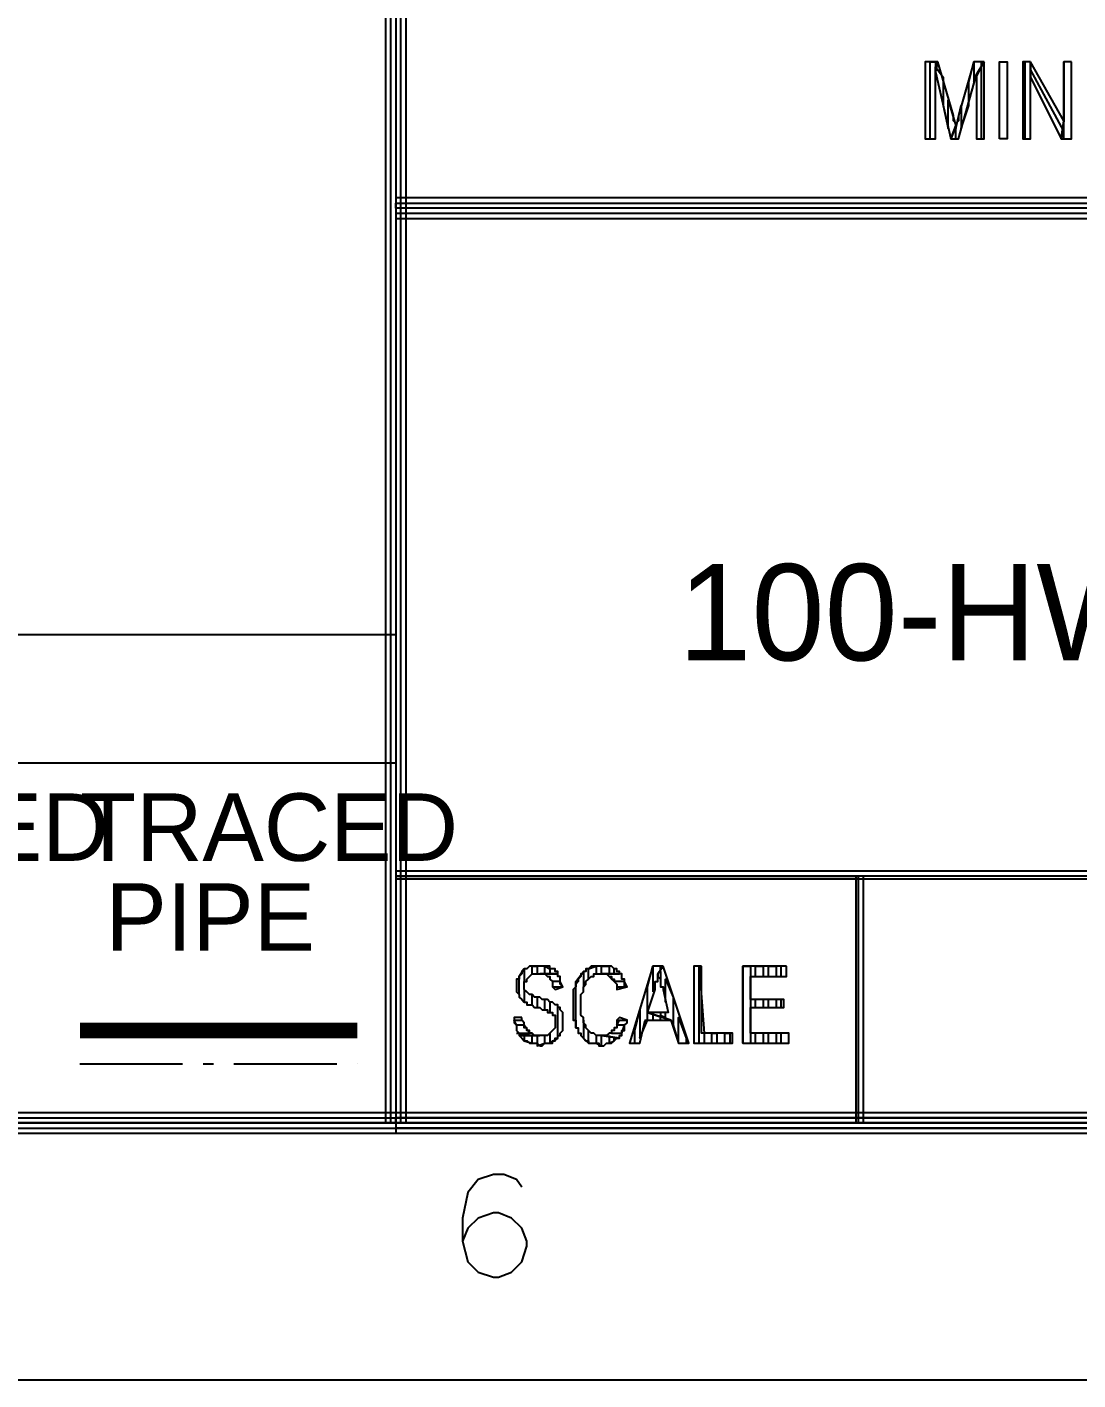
# Model space of a CAD drawing. Extents: x 0 to 594, y 0 to 420.
# Drawn here: x 389.6 to 430.6, y 0 to 52.6 of the extents above; entities that cross this region are included whole.
import ezdxf

# ---------------------------------------------------------------- set-up
doc = ezdxf.new("R2010")
doc.units = 0
doc.linetypes.add('GT111', pattern=[6, 4, -0.8, 0.4, -0.8])
doc.styles.add('HTX1', font='O8116901', dxfattribs={"width": 1.02})

msp = doc.modelspace()

# ---------------------------------------------------------------- linework, layer by layer
at = {"layer": 'GT_1', "flags": 128}
for points in [[(0, 0), (594, 0), (594, 420), (0, 420), (0, 0)], [(25, 10), (584, 10), (584, 85), (404, 85), (404, 410), (25, 410), (25, 10)], [(403.6, 10), (404.4, 10), (404.4, 82.1), (403.6, 82.1), (403.6, 10)], [(404.2, 10), (404.2, 82.1), (404, 82.1), (404, 10), (403.8, 10), (403.8, 82.1)], [(425.1, 51.3), (424.6, 51.3), (424.6, 48.3), (425, 48.3), (425, 50.9), (425.1, 51.3)], [(424.8, 48.3), (424.8, 51.3), (425, 51.3), (425, 51.1)], [(425.1, 51.3), (425, 50.9), (425.6, 48.3), (425.8, 48.8), (425.8, 48.8), (425.8, 48.8), (425.8, 48.9), (425.7, 49), (425.7, 49.1), (425.7, 49.2), (425.1, 51.3)], [(425, 50.6), (425, 51.1), (425.3, 50.7), (425.3, 49.6), (425.5, 48.7), (425.5, 49.8), (425.8, 48.8), (425.8, 48.7)], [(426.9, 51.3), (426.5, 51.3), (425.9, 49.2), (425.9, 49.1), (425.9, 49), (425.9, 49), (425.8, 48.9), (425.8, 48.8), (425.8, 48.8), (425.6, 48.3), (425.9, 48.3), (426.6, 50.8), (426.9, 51.3)], [(425.8, 48.3), (425.8, 48.7), (426, 49.6), (426, 48.7), (426.3, 49.6), (426.3, 50.5), (426.5, 51.3), (426.5, 50.5), (426.8, 51.1), (426.8, 51.3)], [(426.9, 51.3), (426.6, 50.8), (426.6, 48.3), (426.9, 48.3), (426.9, 51.3)], [(426.8, 48.3), (426.8, 51.1)], [(427.5, 48.3), (427.5, 51.3), (427.8, 51.3), (427.8, 48.3)], [(427.5, 48.3), (427.5, 51.3), (427.8, 51.3), (427.8, 48.3), (427.5, 48.3)], [(428.7, 51.3), (428.4, 51.3), (428.4, 48.3), (428.7, 48.3), (428.7, 50.7), (428.7, 51.3)], [(428.5, 48.3), (428.5, 51.3)], [(428.7, 51.3), (428.7, 50.7), (429.9, 48.3), (430, 49), (428.7, 51.3)], [(430.3, 51.3), (430, 51.3), (430, 49), (429.9, 48.3), (430.3, 48.3), (430.3, 51.3)], [(430, 48.3), (430, 51.3)], [(430, 48.6), (428.7, 51)], [(584, 45.2), (584, 46), (404, 46), (404, 45.2), (584, 45.2)], [(404, 45.4), (584, 45.4), (584, 45.6), (404, 45.6), (404, 45.8), (584, 45.8)], [(404, 29), (309, 29), (309, 24)], [(404, 24), (309, 24)], [(390.2, 24), (376.4, 24)], [(404, 24), (390.2, 24)], [(584, 19.5), (584, 19.8), (404, 19.8), (404, 19.5), (584, 19.5)], [(584, 19.6), (404, 19.6)], [(404, 19.6), (422, 19.6), (422, 10)], [(422.2, 19.6), (421.9, 19.6), (421.9, 10), (422.2, 10), (422.2, 19.6)], [(409.6, 16.1), (409.5, 16.1), (409.4, 16.1), (409.4, 16.1), (409.3, 16.1), (409.2, 16.1), (409.2, 16.1), (409.1, 16), (409.1, 16), (409, 16), (408.9, 15.9), (408.9, 15.9), (408.9, 15.8), (408.8, 15.7), (408.8, 15.7), (408.8, 15.6), (408.7, 15.6), (408.7, 15.5), (408.7, 15.4), (408.7, 15.3), (408.7, 15.3), (408.7, 15.2), (408.7, 15.1), (408.8, 15), (408.8, 14.9), (408.8, 14.9), (408.9, 14.8), (408.9, 14.8), (409, 14.7), (409.1, 14.7), (409.1, 14.6), (409.2, 14.6), (409.2, 14.6), (409.3, 14.6), (409.4, 14.5), (409.4, 14.5), (409.5, 14.5), (409.6, 14.5), (409.7, 14.4), (409.7, 14.4), (409.8, 14.4), (409.9, 14.4), (409.9, 14.3), (409.9, 14.3), (410, 14.3), (410.1, 14.3), (410.1, 14.2), (410.2, 14.2), (410.2, 14.1), (410.2, 14.1), (410.2, 14), (410.2, 13.9), (410.2, 13.9), (410.2, 13.8), (410.2, 13.7), (410.2, 13.7), (410.1, 13.6), (410.1, 13.6), (410, 13.5), (410, 13.5), (409.9, 13.4), (409.8, 13.4), (409.8, 13.4), (409.7, 13.4), (409.6, 13.4), (408.8, 13.4), (408.9, 13.3), (408.9, 13.3), (409, 13.2), (409, 13.2), (409.1, 13.2), (409.2, 13.1), (409.2, 13.1), (409.3, 13.1), (409.4, 13.1), (409.4, 13.1), (409.5, 13.1), (409.6, 13), (409.6, 13), (409.7, 13), (409.7, 13), (409.8, 13.1), (409.9, 13.1), (409.9, 13.1), (410, 13.1), (410.1, 13.1), (410.1, 13.2), (410.1, 13.2), (410.2, 13.2), (410.2, 13.3), (410.3, 13.3), (410.3, 13.4), (410.4, 13.4), (410.4, 13.5), (410.5, 13.6), (410.5, 13.6), (410.5, 13.7), (410.5, 13.8), (410.5, 13.9), (410.5, 13.9), (410.5, 14), (410.5, 14.1), (410.5, 14.2), (410.5, 14.2), (410.5, 14.3), (410.4, 14.4), (410.4, 14.4), (410.4, 14.5), (410.3, 14.5), (410.3, 14.6), (410.2, 14.6), (410.1, 14.7), (410.1, 14.7), (410.1, 14.7), (410, 14.7), (410, 14.7), (409.9, 14.8), (409.8, 14.8), (409.8, 14.8), (409.7, 14.8), (409.6, 14.9), (409.5, 14.9), (409.4, 14.9), (409.4, 14.9), (409.3, 15), (409.2, 15), (409.2, 15), (409.1, 15.1), (409.1, 15.1), (409.1, 15.1), (409, 15.2), (409, 15.3), (409, 15.3), (409, 15.4), (409, 15.5), (409.1, 15.5), (409.1, 15.6), (409.2, 15.7), (409.2, 15.7), (409.2, 15.7), (409.3, 15.8), (409.3, 15.8), (409.4, 15.8), (409.5, 15.8), (409.6, 15.8), (410.3, 15.8), (410.3, 15.9), (410.2, 15.9), (410.2, 16), (410.1, 16), (410, 16), (410, 16), (410, 16.1), (409.9, 16.1), (409.8, 16.1), (409.8, 16.1), (409.7, 16.1), (409.6, 16.1), (409.6, 16.1)], [(408.8, 15), (408.8, 15.7), (409, 16), (409, 15.5)], [(409.3, 15.8), (409.3, 16.1), (409.5, 16.1), (409.5, 15.8)], [(410.3, 15.8), (409.6, 15.8), (409.6, 15.8), (409.7, 15.8), (409.8, 15.8), (409.8, 15.8), (409.9, 15.7), (409.9, 15.7), (410, 15.7), (410, 15.6), (410.1, 15.5), (410.1, 15.5), (410.1, 15.4), (410.1, 15.3), (410.2, 15.2), (410.5, 15.3), (410.5, 15.3), (410.4, 15.4), (410.4, 15.5), (410.4, 15.6), (410.4, 15.7), (410.3, 15.7), (410.3, 15.7), (410.3, 15.8)], [(409.8, 15.8), (409.8, 16.1), (410, 16), (410, 15.8)], [(412, 16.1), (411.9, 16.1), (411.9, 16.1), (411.8, 16.1), (411.7, 16.1), (411.7, 16.1), (411.6, 16.1), (411.5, 16), (411.5, 16), (411.4, 16), (411.4, 15.9), (411.3, 15.9), (411.3, 15.8), (411.2, 15.8), (411.2, 15.7), (411.1, 15.6), (411.1, 15.6), (411.1, 15.5), (411, 15.4), (411, 15.4), (411, 15.4), (411, 15.3), (410.9, 15.2), (410.9, 15.1), (410.9, 15.1), (410.9, 15), (410.9, 14.9), (410.9, 14.8), (410.9, 14.7), (410.9, 14.6), (410.9, 14.5), (410.9, 14.5), (410.9, 14.4), (410.9, 14.3), (410.9, 14.2), (410.9, 14.1), (410.9, 14), (411, 14), (411, 13.9), (411, 13.8), (411, 13.7), (411.1, 13.7), (411.1, 13.6), (411.1, 13.5), (411.2, 13.5), (411.2, 13.4), (411.3, 13.3), (411.3, 13.3), (411.4, 13.2), (411.4, 13.2), (411.5, 13.2), (411.5, 13.1), (411.6, 13.1), (411.7, 13.1), (411.7, 13.1), (411.8, 13.1), (411.9, 13.1), (411.9, 13), (412, 13), (412, 13), (412.1, 13), (412.2, 13.1), (412.2, 13.1), (412.3, 13.1), (412.4, 13.1), (412.4, 13.1), (412.5, 13.2), (412.5, 13.2), (412.6, 13.3), (412.6, 13.3), (412.7, 13.3), (412, 13.4), (411.9, 13.4), (411.9, 13.4), (411.8, 13.4), (411.8, 13.4), (411.7, 13.5), (411.6, 13.5), (411.6, 13.5), (411.5, 13.6), (411.5, 13.6), (411.4, 13.7), (411.4, 13.7), (411.4, 13.8), (411.3, 13.9), (411.3, 14), (411.3, 14), (411.3, 14.1), (411.2, 14.2), (411.2, 14.3), (411.2, 14.4), (411.2, 14.4), (411.2, 14.5), (411.2, 14.6), (411.2, 14.7), (411.2, 14.8), (411.2, 14.9), (411.2, 15), (411.2, 15), (411.3, 15.1), (411.3, 15.2), (411.3, 15.3), (411.3, 15.3), (411.4, 15.4), (411.4, 15.5), (411.4, 15.5), (411.5, 15.6), (411.5, 15.6), (411.6, 15.7), (411.6, 15.7), (411.7, 15.7), (411.7, 15.8), (411.8, 15.8), (411.9, 15.8), (411.9, 15.8), (412, 15.8), (412.7, 15.8), (412.7, 15.9), (412.6, 15.9), (412.6, 16), (412.5, 16), (412.5, 16), (412.4, 16.1), (412.3, 16.1), (412.3, 16.1), (412.2, 16.1), (412.2, 16.1), (412.1, 16.1), (412, 16.1)], [(411, 13.7), (411, 15.5), (411.3, 15.9), (411.3, 15.3)], [(411.5, 15.6), (411.5, 16), (411.8, 16.1), (411.8, 15.8)], [(412, 15.8), (412, 16.1), (412.3, 16.1), (412.3, 15.8)], [(412.6, 15.3), (413, 15.3), (412.9, 15.5), (412.5, 15.5), (412.2, 15.8), (412.7, 15.8), (412, 15.8), (412, 15.8), (412.1, 15.8), (412.2, 15.8), (412.2, 15.8), (412.3, 15.7), (412.4, 15.7), (412.4, 15.7), (412.4, 15.6), (412.5, 15.6), (412.5, 15.5), (412.6, 15.4), (412.6, 15.4), (412.6, 15.3), (412.6, 15.2), (413, 15.3), (412.9, 15.3), (412.9, 15.4), (412.9, 15.5), (412.9, 15.6), (412.8, 15.6), (412.8, 15.7), (412.8, 15.8), (412.7, 15.8)], [(412.5, 15.8), (412.5, 16)], [(414.4, 16.1), (414, 16.1), (413.1, 13.1), (413.5, 13.1), (413.7, 14), (414.7, 14), (413.8, 14.3), (414.1, 15.2), (414.1, 15.3), (414.1, 15.4), (414.1, 15.5), (414.2, 15.5), (414.2, 15.6), (414.2, 15.7), (414.2, 15.8), (414.4, 16.1)], [(413.3, 13.1), (413.3, 13.6), (413.5, 14.4), (413.5, 13.3), (413.8, 14), (413.8, 15.3), (414, 16.1), (414, 15.1)], [(414.4, 16.1), (414.2, 15.8), (414.2, 15.7), (414.2, 15.7), (414.3, 15.6), (414.3, 15.5), (414.3, 15.4), (414.3, 15.3), (414.4, 15.3), (414.4, 15.2), (414.6, 14.3), (413.8, 14.3), (414.7, 14), (415, 13.1), (415.4, 13.1), (414.4, 16.1)], [(414.3, 15.9), (414.3, 16.1)], [(414.3, 15.9), (414.3, 15.5)], [(415.9, 16.1), (415.6, 16.1), (415.6, 13.1), (417.1, 13.1), (417.1, 13.5), (415.9, 13.5), (415.9, 16.1)], [(415.8, 13.1), (415.8, 16.1), (416, 13.5), (416, 13.1), (416.3, 13.1), (416.3, 13.5), (416.5, 13.5), (416.5, 13.1), (416.8, 13.1), (416.8, 13.5), (417, 13.5), (417, 13.1)], [(417.5, 13.1), (417.5, 16.1), (417.8, 16.1), (417.8, 13.1), (418, 13.1), (418, 13.5)], [(419.2, 16.1), (417.5, 16.1), (417.5, 13.1), (419.3, 13.1), (419.3, 13.5), (417.8, 13.5), (417.8, 14.5), (419.1, 14.5), (419.1, 14.8), (417.8, 14.8), (417.8, 15.7), (419.2, 15.7), (419.2, 16.1)], [(418, 15.7), (418, 16.1), (418.3, 16.1), (418.3, 15.7)], [(418.5, 15.7), (418.5, 16.1), (418.8, 16.1), (418.8, 15.7)], [(419, 15.7), (419, 16.1)], [(410.1, 15.3), (410.5, 15.3), (410.4, 15.5), (410.1, 15.5)], [(414.5, 14.7), (414.5, 15.6), (414.8, 14.9), (414.8, 13.8), (415, 13.1), (415, 14.1), (415.3, 13.3), (415.3, 13.1)], [(409, 15.2), (409, 14.7)], [(409.3, 14.6), (409.3, 15)], [(409.5, 14.9), (409.5, 14.5)], [(409.8, 14.4), (409.8, 14.8)], [(418, 14.5), (418, 14.8)], [(418.3, 14.8), (418.3, 14.5)], [(418.5, 14.5), (418.5, 14.8)], [(418.8, 14.8), (418.8, 14.5)], [(419, 14.5), (419, 14.8)], [(410, 14.7), (410, 14.3)], [(410, 13.5), (410, 13.1), (410.3, 13.3), (410.3, 14.6)], [(414, 14.3), (414, 14), (414.3, 14), (414.3, 14.2)], [(414, 14.3), (414, 14.3)], [(414.3, 14.3), (414.3, 14.2), (414.5, 14.1), (414.5, 14.3)], [(408.9, 14.1), (408.6, 14.1), (408.6, 14), (408.6, 13.9), (408.7, 13.8), (408.7, 13.7), (408.7, 13.7), (408.7, 13.6), (408.8, 13.5), (408.8, 13.5), (408.8, 13.4), (409.6, 13.4), (409.6, 13.4), (409.5, 13.4), (409.4, 13.4), (409.4, 13.4), (409.3, 13.5), (409.3, 13.5), (409.2, 13.5), (409.2, 13.6), (409.1, 13.6), (409.1, 13.7), (409, 13.7), (409, 13.8), (409, 13.8), (409, 13.9), (408.9, 14), (408.9, 14.1)], [(408.7, 13.5), (409.2, 13.5), (409, 13.8), (408.7, 13.8), (408.6, 14), (408.9, 14)], [(411.3, 14), (411.3, 13.3), (411.5, 13.1), (411.5, 13.6)], [(412.7, 14.1), (412.7, 14.1), (412.6, 14), (412.6, 13.9), (412.6, 13.8), (412.6, 13.7), (412.5, 13.7), (412.5, 13.6), (412.4, 13.6), (412.4, 13.6), (412.4, 13.5), (412.3, 13.5), (412.2, 13.4), (412.2, 13.4), (412.1, 13.4), (412, 13.4), (412, 13.4), (412.7, 13.3), (412.7, 13.4), (412.8, 13.4), (412.8, 13.5), (412.8, 13.6), (412.9, 13.6), (412.9, 13.7), (412.9, 13.8), (413, 13.9), (413, 14), (413, 14), (412.7, 14.1)], [(412.4, 13.5), (412.8, 13.5), (412.9, 13.8), (412.6, 13.8), (412.7, 14), (413, 14)], [(414.5, 14.1), (414.5, 14)], [(409, 13.4), (409, 13.2), (409.3, 13.1), (409.3, 13.4)], [(409.5, 13.4), (409.5, 13), (409.8, 13.1), (409.8, 13.4)], [(411.8, 13.4), (411.8, 13.1), (412, 13), (412, 13.4)], [(412.3, 13.4), (412.3, 13.1), (412.5, 13.2), (412.5, 13.3)], [(418.3, 13.5), (418.3, 13.1), (418.5, 13.1), (418.5, 13.5)], [(418.8, 13.5), (418.8, 13.1), (419, 13.1), (419, 13.5)], [(25.4, 10.4), (24.6, 9.6), (584.4, 9.6), (583.6, 10.4), (25.4, 10.4)], [(24.8, 9.8), (584.2, 9.8), (584, 10), (25, 10), (25.2, 10.2), (583.8, 10.2)], [(584, 9.6), (584, 10.4), (404, 10.4), (404, 9.6), (584, 9.6)], [(404, 10.4), (404, 9.6), (498.7, 9.6), (498.7, 10.4), (404, 10.4)], [(498.7, 9.6), (498.7, 10.4), (404, 10.4), (404, 9.6), (498.7, 9.6)], [(584, 10.2), (404, 10.2), (404, 10), (584, 10), (584, 9.8), (404, 9.8)], [(404, 9.8), (498.7, 9.8), (498.7, 10), (404, 10), (404, 10.2), (498.7, 10.2)], [(498.7, 10.2), (404, 10.2), (404, 10), (498.7, 10), (498.7, 9.8), (404, 9.8)], [(408.9, 7.5), (408.7, 7.8), (408.2, 8), (407.8, 8), (407.2, 7.8), (406.8, 7.3), (406.6, 6.3), (406.6, 5.4), (406.8, 4.6), (407.2, 4.2), (407.8, 4), (408, 4), (408.5, 4.2), (408.9, 4.6), (409.1, 5.2), (409.1, 5.4), (408.9, 5.9), (408.5, 6.3), (408, 6.5), (407.8, 6.5), (407.2, 6.3), (406.8, 5.9), (406.6, 5.4)]]:
    msp.add_lwpolyline(points, dxfattribs=at)
at = {"layer": 'GT_1', "const_width": 0.6, "flags": 128}
msp.add_lwpolyline([(402.5, 13.6), (391.7, 13.6)], dxfattribs=at)
at = {"layer": 'GT_1', "linetype": 'GT111', "flags": 128}
msp.add_lwpolyline([(391.7, 12.3), (402.5, 12.3)], dxfattribs=at)

# ---------------------------------------------------------------- texts
at = {"layer": 'GT_1', "style": 'HTX1', "width": 1.02}
for s, height, p in [('100-HWR-1620002-B1RF1-H1', 3.75, (415, 28)), ('LAGGED', 2.625, (377.9, 20.2)), ('TRACED', 2.625, (391.7, 20.2)), (' PIPE', 2.625, (391.7, 16.7))]:
    msp.add_text(s, height=height, dxfattribs=at).set_placement(p)

doc.saveas('drawing.dxf')
